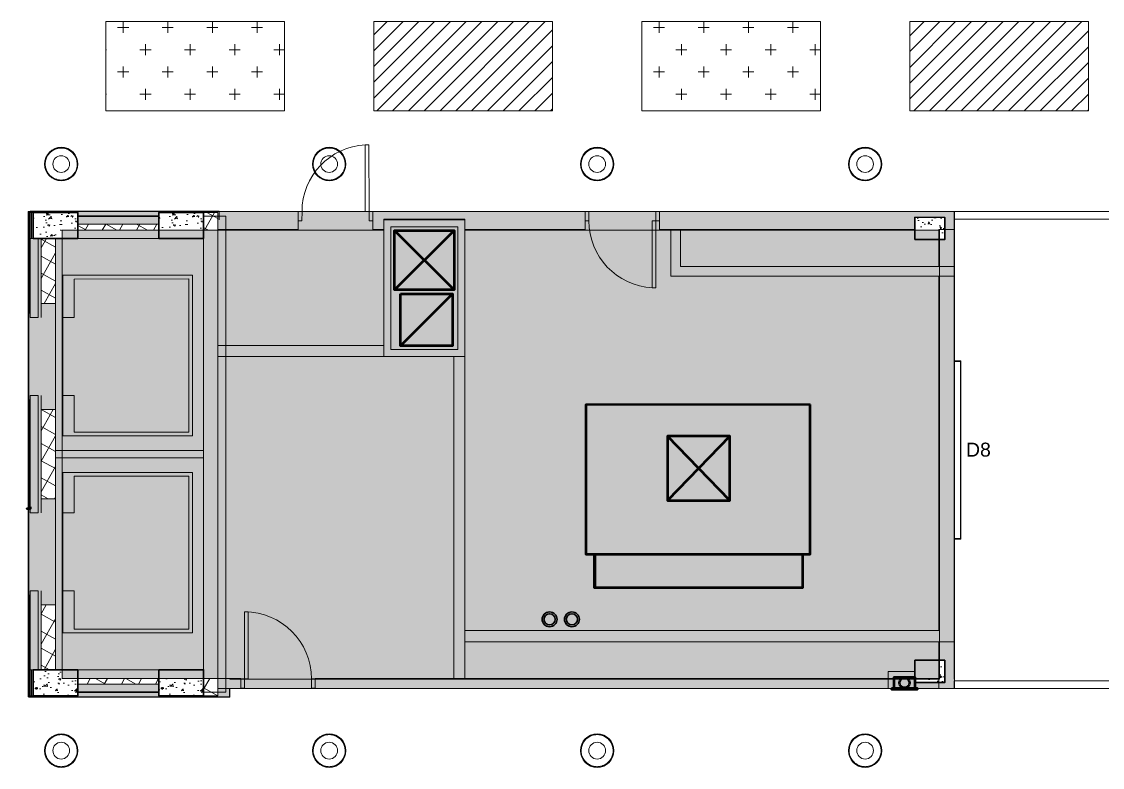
# Model space of a CAD drawing. Header units: inches. Extents: x 1135 to 11974, y 1600 to 2477.
# Drawn here: x 5251 to 5832, y 1870 to 2271 of the extents above; entities that cross this region are included whole.
import ezdxf

# ---------------------------------------------------------------- set-up
doc = ezdxf.new("R2010")
doc.units = ezdxf.units.IN
doc.header["$MEASUREMENT"] = 0
doc.linetypes.add('IMPORT-DASHED2 _3_', pattern=[0])
doc.linetypes.add('IMPORT-HIDDEN2 _3_', pattern=[0])
for name, color, linetype, lineweight in [('4th Floor-no mezz_dwg', 8, 'Continuous', 9), ('A-0005', 8, 'Continuous', 50), ('A-DETL-GENF', 247, 'Continuous', 9), ('A-DETL-MEDM', 8, 'Continuous', 20), ('A-DOOR', 8, 'Continuous', 9), ('A-Flor-Lvl', 8, 'Continuous', 13), ('A-Pen a-Fine', 8, 'Continuous', 9), ('A-WALL', 47, 'Continuous', 13), ('A-WALL-PATT', 8, 'Continuous', 13), ('E-LITE-EQPM', 4, 'Continuous', 9), ('E-LITE-EQPM-IDEN', 8, 'Continuous', 9), ('M-DUCT-OA', 8, 'Continuous', 50), ('M-DUCT-RLF', 8, 'Continuous', 50), ('M-EQ', 8, 'Continuous', 50), ('M-Piping', 8, 'Continuous', 30), ('S-Beam', 8, 'IMPORT-HIDDEN2 _3_', 30), ('S-Cols', 8, 'Continuous', 30), ('S-Cols-Patt', 8, 'Continuous', 13), ('S-Slab-Opng-Dashed', 8, 'IMPORT-DASHED2 _3_', 20)]:
    doc.layers.add(name, color=color, linetype=linetype, lineweight=lineweight)
doc.styles.add('Arial_2', font='arial.ttf', dxfattribs={"height": 7.5})
pattern_1 = [(45, (0, 0), (-5.656854, 5.656854), []), (135, (0, 0), (-5.656854, -5.656854), [])]
pattern_2 = [(124.208, (4429.472, -1583.652), (3.833666, 10.097051), [1.125, -12.375]), (69.208, (4429.472, -1583.652), (-11.423948, 1.06777), [0.9, -9.9]), (174.66, (4429.792, -1582.81), (-7.58988, 11.164813), [0.956, -10.517]), (120.393, (4426.585, -1582.835), (6.74529, 14.72872), [1.687, -18.562]), (170.844, (4427.147, -1581.608), (-10.245167, 17.46679), [1.434, -15.776]), (65.392, (4426.585, -1582.835), (-10.24487, 17.467474), [1.35, -14.85]), (95.208, (4427.715, -1581.596), (8.248147, 6.972482), [1.125, -12.375]), (40.208, (4427.715, -1581.596), (-9.473945, 6.472333), [0.9, -9.9]), (145.66, (4428.403, -1581.015), (-1.225449, 13.444612), [0.956, -10.517]), (111.708, (4429.472, -1583.652), (-4.7546483, 1.5341692), [0, -9.78, 0, -10.05, -9.937]), (111.708, (4429.472, -1583.652), (-4.7546483, 1.5341692), [-19.83, 0, -9.937]), (81.708, (4429.472, -1583.652), (-4.618409, 5.407589), [0, -5.73, 0, -9.555, -3.788]), (81.708, (4429.472, -1583.652), (-4.618409, 5.407589), [-15.285, 0, -3.788]), (41.708, (4428.562, -1586.871), (2.5046425, 7.612968), [0, -3.75, 0, -11.7, -15.525]), (41.708, (4428.562, -1586.871), (2.5046425, 7.612968), [-15.45, 0, -15.525]), (31.708, (4428.154, -1588.314), (0.935691, 8.826211), [0, -4.875, 0, -7.77, -11.025]), (31.708, (4428.154, -1588.314), (0.935691, 8.826211), [-12.645, 0, -11.025])]
pattern_3 = [(45, (2794.901, 0), (-4.242641, 4.242641), [])]
pattern_4 = [(0, (2794.901, 0), (12, 12), [6, -18]), (90, (2797.901, -3), (-12, 12), [6, -18])]

# ---------------------------------------------------------------- blocks, each defined once
blk = doc.blocks.new('4th Floor-no mezz_dwg-3377830-REFLECTED CEILING PLAN - MEZZANINE')
at = {"layer": 'A-WALL'}
h = blk.add_hatch(dxfattribs=at)
h.set_pattern_fill('FP_1', color=256, style=0, pattern_type=2)
h.set_pattern_definition(pattern_1)
h.paths.add_polyline_path([(2929.59, 3473.58), (2931.67, 3480.92), (2922.65, 3483.47), (2920.57, 3476.13), (2928.7, 3473.84)], flags=0)
h.paths.add_polyline_path([(2688.66, 3541.72), (2690.74, 3549.06), (2681.48, 3551.68), (2679.41, 3544.34), (2686.12, 3542.44)], flags=0)
h = blk.add_hatch(dxfattribs=at)
h.set_pattern_fill('FP_1', color=256, style=0, pattern_type=2)
h.set_pattern_definition(pattern_1)
h.paths.add_polyline_path([(2682.13, 3518.63), (2679.01, 3519.51), (2667.14, 3477.53), (2670.26, 3476.65), (2681.04, 3514.77)], flags=0)
h = blk.add_hatch(dxfattribs=at)
h.set_pattern_fill('FP_1', color=256, style=0, pattern_type=2)
h.set_pattern_definition(pattern_1)
h.paths.add_polyline_path([(2704.87, 3454.39), (2671.21, 3463.91), (2669.14, 3456.58), (2702.8, 3447.05)], flags=0)
h = blk.add_hatch(dxfattribs=at)
h.set_pattern_fill('FP_1', color=256, style=0, pattern_type=2)
h.set_pattern_definition(pattern_1)
h.paths.add_polyline_path([(2916.47, 3450.6), (2916.93, 3452.22), (2914.04, 3453.04), (2902.2, 3411.05), (2905.06, 3410.25), (2915.84, 3448.37)], flags=0)
h = blk.add_hatch(dxfattribs=at)
h.set_pattern_fill('FP_1', color=256, style=0, pattern_type=2)
h.set_pattern_definition(pattern_1)
h.paths.add_polyline_path([(2805.92, 3425.82), (2759.74, 3438.87), (2757.67, 3431.54), (2803.84, 3418.48)], flags=0)
h = blk.add_hatch(dxfattribs=at)
h.set_pattern_fill('FP_1', color=256, style=0, pattern_type=2)
h.set_pattern_definition(pattern_1)
h.paths.add_polyline_path([(2894.45, 3400.78), (2860.79, 3410.3), (2858.72, 3402.96), (2892.38, 3393.44)], flags=0)
at = {"layer": 'S-Cols-Patt'}
h = blk.add_hatch(dxfattribs=at)
h.set_pattern_fill('FP_9', color=256, style=0, pattern_type=2)
h.set_pattern_definition([(50, (150.937, 1239.955), (10.759264, -0.941097), [1.125, -12.375]), (355, (150.937, 1239.955), (-2.081512, 11.283352), [0.9, -9.9]), (100.451, (151.834, 1239.877), (8.678035, 10.341713), [0.956, -10.517]), (46.184, (150.937, 1242.955), (16.00846, -2.482614), [1.688, -18.563]), (96.636, (152.271, 1242.748), (14.019345, 14.61199), [1.434, -15.776]), (351.184, (150.937, 1242.955), (14.02008, 14.61189), [1.35, -14.85]), (21, (152.437, 1242.205), (8.954012, -6.039297), [1.125, -12.375]), (326, (152.437, 1242.205), (3.649746, 10.87778), [0.9, -9.9]), (71.451, (153.183, 1241.702), (12.603742, 4.837872), [0.956, -10.517]), (37.5, (150.937, 1239.955), (0.18249, 4.994109), [0, -9.78, 0, -10.05, -9.938]), (37.5, (150.937, 1239.955), (0.18249, 4.994109), [-19.83, 0, -9.938]), (7.5, (150.937, 1239.955), (3.9464735, 5.916737), [0, -5.73, 0, -9.555, -3.787]), (7.5, (150.937, 1239.955), (3.9464735, 5.916737), [-15.285, 0, -3.787]), (327.5, (147.592, 1239.955), (8.007252, -0.3382693), [0, -3.75, 0, -11.7, -15.525]), (327.5, (147.592, 1239.955), (8.007252, -0.3382693), [-15.45, 0, -15.525]), (317.5, (146.092, 1239.955), (8.747719, 1.501642), [0, -4.875, 0, -7.77, -11.025]), (317.5, (146.092, 1239.955), (8.747719, 1.501642), [-12.645, 0, -11.025])])
h.paths.add_polyline_path([(2801.13, 3920.8), (2801.91, 3923.56), (2790.37, 3926.82), (2786.01, 3911.43), (2792.69, 3909.54), (2796.26, 3922.17)], flags=0)
h = blk.add_hatch(dxfattribs=at)
h.set_pattern_fill('FP_8', color=256, style=0, pattern_type=2)
h.set_pattern_definition([(50, (383.141, 1174.284), (10.759264, -0.941097), [1.125, -12.375]), (355, (383.141, 1174.284), (-2.081512, 11.283352), [0.9, -9.9]), (100.451, (384.038, 1174.206), (8.678035, 10.341713), [0.956, -10.517]), (46.184, (383.141, 1177.284), (16.00846, -2.482614), [1.688, -18.563]), (96.636, (384.475, 1177.078), (14.019345, 14.61199), [1.434, -15.776]), (351.184, (383.141, 1177.284), (14.02008, 14.61189), [1.35, -14.85]), (21, (384.641, 1176.534), (8.954012, -6.039297), [1.125, -12.375]), (326, (384.641, 1176.534), (3.649746, 10.87778), [0.9, -9.9]), (71.451, (385.387, 1176.031), (12.603742, 4.837872), [0.956, -10.517]), (37.5, (383.141, 1174.284), (0.18249, 4.994109), [0, -9.78, 0, -10.05, -9.938]), (37.5, (383.141, 1174.284), (0.18249, 4.994109), [-19.83, 0, -9.938]), (7.5, (383.141, 1174.284), (3.9464735, 5.916737), [0, -5.73, 0, -9.555, -3.788]), (7.5, (383.141, 1174.284), (3.9464735, 5.916737), [-15.285, 0, -3.788]), (327.5, (379.796, 1174.284), (8.007252, -0.3382693), [0, -3.75, 0, -11.7, -15.525]), (327.5, (379.796, 1174.284), (8.007252, -0.3382693), [-15.45, 0, -15.525]), (317.5, (378.296, 1174.284), (8.747719, 1.501642), [0, -4.875, 0, -7.77, -11.025]), (317.5, (378.296, 1174.284), (8.747719, 1.501642), [-12.645, 0, -11.025])])
h.paths.add_polyline_path([(3031.11, 3858.74), (3019.56, 3862), (3018.78, 3859.24), (3028.52, 3856.49), (3024.95, 3843.85), (3026.75, 3843.34), (3030.33, 3855.98)], flags=0)
h = blk.add_hatch(dxfattribs=at)
h.set_pattern_fill('FP_5', color=256, style=0, pattern_type=2)
h.set_pattern_definition([(124.208, (4447.875, -1518.581), (3.833666, 10.097051), [1.125, -12.375]), (69.208, (4447.875, -1518.581), (-11.423948, 1.06777), [0.9, -9.9]), (174.66, (4448.194, -1517.74), (-7.58988, 11.164813), [0.956, -10.517]), (120.393, (4444.988, -1517.765), (6.74529, 14.72872), [1.687, -18.562]), (170.844, (4445.55, -1516.538), (-10.245167, 17.46679), [1.434, -15.776]), (65.392, (4444.988, -1517.765), (-10.24487, 17.467474), [1.35, -14.85]), (95.208, (4446.118, -1516.526), (8.248147, 6.972482), [1.125, -12.375]), (40.208, (4446.118, -1516.526), (-9.473945, 6.472333), [0.9, -9.9]), (145.66, (4446.805, -1515.945), (-1.225449, 13.444612), [0.956, -10.517]), (111.708, (4447.875, -1518.581), (-4.7546483, 1.5341692), [0, -9.78, 0, -10.05, -9.937]), (111.708, (4447.875, -1518.581), (-4.7546483, 1.5341692), [-19.83, 0, -9.937]), (81.708, (4447.875, -1518.581), (-4.618409, 5.407589), [0, -5.73, 0, -9.555, -3.788]), (81.708, (4447.875, -1518.581), (-4.618409, 5.407589), [-15.285, 0, -3.788]), (41.708, (4446.965, -1521.8), (2.5046425, 7.612968), [0, -3.75, 0, -11.7, -15.525]), (41.708, (4446.965, -1521.8), (2.5046425, 7.612968), [-15.45, 0, -15.525]), (31.708, (4446.556, -1523.244), (0.935691, 8.826211), [0, -4.875, 0, -7.77, -11.025]), (31.708, (4446.556, -1523.244), (0.935691, 8.826211), [-12.645, 0, -11.025])])
h.paths.add_polyline_path([(2682.13, 3518.63), (2688.66, 3541.72), (2679.41, 3544.34), (2672.88, 3521.25), (2680.39, 3519.12)], flags=0)
h = blk.add_hatch(dxfattribs=at)
h.set_pattern_fill('FP_2', color=256, style=0, pattern_type=2)
h.set_pattern_definition(pattern_2)
h.paths.add_polyline_path([(2669.14, 3456.58), (2672.2, 3467.4), (2667.98, 3468.59), (2670.26, 3476.65), (2661, 3479.27), (2654.47, 3456.18), (2667.94, 3452.37)], flags=0)
h = blk.add_hatch(dxfattribs=at)
h.set_pattern_fill('FP_4', color=256, style=0, pattern_type=2)
h.set_pattern_definition([(124.208, (4447.874, -1518.584), (3.833666, 10.097051), [1.125, -12.375]), (69.208, (4447.874, -1518.584), (-11.423948, 1.06777), [0.9, -9.9]), (174.66, (4448.194, -1517.742), (-7.58988, 11.164813), [0.956, -10.517]), (120.393, (4444.988, -1517.767), (6.74529, 14.72872), [1.687, -18.562]), (170.844, (4445.55, -1516.54), (-10.245167, 17.46679), [1.434, -15.776]), (65.392, (4444.988, -1517.767), (-10.24487, 17.467474), [1.35, -14.85]), (95.208, (4446.117, -1516.528), (8.248147, 6.972482), [1.125, -12.375]), (40.208, (4446.117, -1516.528), (-9.473945, 6.472333), [0.9, -9.9]), (145.66, (4446.805, -1515.947), (-1.225449, 13.444612), [0.956, -10.517]), (111.708, (4447.874, -1518.584), (-4.7546483, 1.5341692), [0, -9.78, 0, -10.05, -9.937]), (111.708, (4447.874, -1518.584), (-4.7546483, 1.5341692), [-19.83, 0, -9.937]), (81.708, (4447.874, -1518.584), (-4.618409, 5.407589), [0, -5.73, 0, -9.555, -3.788]), (81.708, (4447.874, -1518.584), (-4.618409, 5.407589), [-15.285, 0, -3.788]), (41.708, (4446.964, -1521.802), (2.5046425, 7.612968), [0, -3.75, 0, -11.7, -15.525]), (41.708, (4446.964, -1521.802), (2.5046425, 7.612968), [-15.45, 0, -15.525]), (31.708, (4446.556, -1523.246), (0.935691, 8.826211), [0, -4.875, 0, -7.77, -11.025]), (31.708, (4446.556, -1523.246), (0.935691, 8.826211), [-12.645, 0, -11.025])])
h.paths.add_polyline_path([(2929.59, 3473.58), (2920.57, 3476.13), (2914.04, 3453.04), (2923.06, 3450.49)], flags=0)
h = blk.add_hatch(dxfattribs=at)
h.set_pattern_fill('FP_2', color=256, style=0, pattern_type=2)
h.set_pattern_definition(pattern_2)
h.paths.add_polyline_path([(2911.19, 3408.51), (2902.17, 3411.06), (2899.89, 3403), (2895.44, 3404.26), (2891.19, 3389.23), (2904.66, 3385.42), (2911.17, 3408.43)], flags=0)
at = {"layer": 'A-0005', "flags": 128}
blk.add_lwpolyline([(2806.4, 3411.52), (2807.36, 3411.25), (2806.92, 3409.68), (2806.8, 3409.72), (2807.21, 3411.16), (2806.37, 3411.4)], close=True, dxfattribs=at)
at = {"layer": 'A-DOOR', "flags": 128}
for points in [[(2750.54, 3778.87), (2745.72, 3780.23), (2745.18, 3778.3), (2749.99, 3776.94)], [(2749.99, 3776.94), (2749.45, 3775.02), (2784.09, 3765.22), (2784.63, 3767.15)], [(2740.19, 3742.3), (2735.38, 3743.66), (2734.84, 3741.74), (2739.65, 3740.38)], [(2703.22, 3629.95), (2702.68, 3628.02), (2668.04, 3637.82), (2668.58, 3639.74)], [(2708.58, 3630.51), (2703.77, 3631.87), (2703.22, 3629.95), (2708.03, 3628.59)], [(2698.24, 3593.94), (2693.42, 3595.31), (2692.88, 3593.38), (2697.69, 3592.02)], [(2941.39, 3530.5), (2941.94, 3532.42), (2937.13, 3533.78), (2936.58, 3531.86)], [(2926.78, 3497.22), (2927.33, 3499.14), (2892.69, 3508.94), (2892.14, 3507.01)], [(2931.6, 3495.85), (2931.05, 3493.93), (2926.24, 3495.29), (2926.78, 3497.22)]]:
    blk.add_lwpolyline(points, close=True, dxfattribs=at)
at = {"layer": 'A-DOOR'}
for centre, start, end in [((2749.99, 3776.94), 254.20833, 341.19137), ((2703.22, 3629.95), 167.22529, 254.20833), ((2926.78, 3497.22), 74.20833, 164.20833)]:
    blk.add_arc(centre, 36, start, end, dxfattribs=at)
at = {"layer": 'A-Flor-Lvl'}
for p, q in [((2780.91, 3432.89), (2802.58, 3509.51)), ((2784.76, 3431.8), (2806.43, 3508.42))]:
    blk.add_line(p, q, dxfattribs=at)
at = {"layer": 'A-Pen a-Fine'}
for p, q in [((2654.47, 3456.18), (2654.03, 3454.61)), ((2653.34, 3453.77), (2705.87, 3438.91)), ((2705.9, 3439.03), (2653.37, 3453.89)), ((2654.23, 3455.33), (2667.71, 3451.52)), ((2806.91, 3410.34), (2750.8, 3426.2)), ((2750.83, 3426.33), (2806.94, 3410.46)), ((2904.37, 3382.77), (2851.84, 3397.63)), ((2851.88, 3397.75), (2904.4, 3382.89)), ((2851.81, 3397.51), (2904.33, 3382.65)), ((2904.43, 3384.57), (2890.95, 3388.38)), ((2904.66, 3385.42), (2904.22, 3383.85))]:
    blk.add_line(p, q, dxfattribs=at)
at = {"layer": 'A-Pen a-Fine', "flags": 128}
for points in [[(2774.43, 3438.88), (2691.39, 3462.36), (2710.34, 3529.38), (2793.39, 3505.9)], [(2793.41, 3433.51), (2876.45, 3410.02), (2895.41, 3477.05), (2812.36, 3500.53)], [(2653.3, 3453.65), (2705.83, 3438.79)], [(2806.87, 3410.22), (2750.76, 3426.08)]]:
    blk.add_lwpolyline(points, close=True, dxfattribs=at)
for points in [[(2713.19, 3456.2), (2714.83, 3461.97), (2694.95, 3467.59), (2711.72, 3526.91), (2790.92, 3504.52), (2774.14, 3445.19), (2755.23, 3450.54), (2753.6, 3444.77)], [(2854.65, 3416.19), (2856.28, 3421.96), (2876.16, 3416.34), (2892.94, 3475.66), (2813.74, 3498.06), (2796.97, 3438.74), (2815.87, 3433.39), (2814.24, 3427.62)], [(2706.04, 3439.51), (2705.83, 3438.79), (2706.04, 3439.51), (2653.51, 3454.37), (2653.3, 3453.65), (2653.51, 3454.37)], [(2750.97, 3426.81), (2750.76, 3426.08), (2750.97, 3426.81), (2807.08, 3410.94), (2806.87, 3410.22), (2807.08, 3410.94)], [(2852.01, 3398.23), (2851.81, 3397.51), (2852.01, 3398.23), (2904.54, 3383.37), (2904.33, 3382.65), (2904.54, 3383.37)]]:
    blk.add_lwpolyline(points, dxfattribs=at)
at = {"layer": 'A-Pen a-Fine'}
for centre in [(2653.26, 3453.62), (2705.85, 3438.75), (2750.73, 3426.06), (2806.9, 3410.17), (2851.77, 3397.48), (2904.35, 3382.61)]:
    blk.add_arc(centre, 0.0469, 32.39802, 116.01865, dxfattribs=at)
at = {"layer": 'A-WALL'}
for p, q in [((2817.23, 3924.68), (2788.85, 3932.71)), ((2817.23, 3924.68), (2814.92, 3916.5)), ((2822.29, 3923.25), (2817.23, 3924.68)), ((2819.97, 3915.07), (2822.29, 3923.25)), ((3009.05, 3861.6), (3011.37, 3869.78)), ((2933.98, 3618.21), (2939.76, 3616.58)), ((2958.88, 3611.17), (2957.25, 3605.39)), ((2962.3, 3603.96), (2963.93, 3609.74)), ((2931.67, 3480.92), (2681.48, 3551.68)), ((2712.11, 3452.35), (2671.21, 3463.91)), ((2653.43, 3454.78), (2655.06, 3460.56)), ((2653.43, 3454.78), (2667.5, 3450.8)), ((2752.52, 3440.92), (2813.15, 3423.77)), ((2796.29, 3428.54), (2759.24, 3439.02)), ((2757.67, 3431.54), (2750.44, 3433.58)), ((2807.37, 3411.25), (2789.71, 3416.24)), ((2803.85, 3418.48), (2811.08, 3416.43)), ((2853.56, 3412.34), (2894.45, 3400.78)), ((2858.72, 3402.96), (2851.49, 3405)), ((2858.73, 3402.96), (2851.5, 3405)), ((2904.82, 3383.68), (2890.75, 3387.66))]:
    blk.add_line(p, q, dxfattribs=at)
at = {"layer": 'A-WALL', "flags": 128}
for points in [[(2792.33, 3909.64), (2754.99, 3777.61), (2745.72, 3780.23), (2788.85, 3932.71)], [(2798.11, 3930.09), (2795.8, 3921.91), (2814.92, 3916.5), (2777.17, 3783.03), (2758.05, 3788.44), (2756.62, 3783.38), (2780.8, 3776.55), (2819.97, 3915.07), (3003.28, 3863.23), (2933.98, 3618.21), (2792.21, 3658.3), (2790.58, 3652.53), (2957.25, 3605.39), (2937.01, 3533.82), (2942.06, 3532.39), (2962.3, 3603.96), (2962.31, 3603.96), (2963.94, 3609.74), (2963.93, 3609.74), (3035.54, 3862.94), (2822.29, 3923.25)], [(3028.18, 3856.19), (2958.88, 3611.17), (2939.76, 3616.58), (3009.05, 3861.6), (3033.23, 3854.76), (3035.54, 3862.94)], [(2714.67, 3635.03), (2713.03, 3629.25), (2703.77, 3631.87), (2734.84, 3741.74), (2744.1, 3739.12), (2726.5, 3676.89)], [(2690.37, 3549.16), (2702.14, 3590.76), (2692.88, 3593.38), (2681.29, 3552.38)], [(2653.87, 3456.35), (2681.05, 3552.45), (2685.48, 3551.2)], [(2905.26, 3385.25), (2934, 3486.86), (2929.54, 3488.12)], [(2704.87, 3454.39), (2702.8, 3447.05), (2710.03, 3445.01)]]:
    blk.add_lwpolyline(points, dxfattribs=at)
for points in [[(3025.85, 3828.66), (3026.7, 3831.66), (3020.92, 3833.3), (3023.99, 3844.12), (3020.98, 3844.97), (3017.07, 3831.14)], [(2709.61, 3636.46), (2721.45, 3678.31), (2792.21, 3658.3), (2780.37, 3616.45)], [(2714.24, 3639.04), (2724.04, 3673.69), (2787.58, 3655.72), (2777.78, 3621.07)], [(2750.31, 3532.21), (2756.08, 3530.58), (2780.37, 3616.45), (2774.6, 3618.08)], [(2681.48, 3551.68), (2679.41, 3544.34), (2929.59, 3473.58), (2931.67, 3480.92)], [(2686.35, 3517.44), (2679.01, 3519.51), (2667.14, 3477.53), (2674.48, 3475.46)], [(2931.17, 3493.9), (2926.12, 3495.33), (2922.76, 3483.44), (2927.81, 3482.01)], [(2671.21, 3463.91), (2669.14, 3456.58), (2702.8, 3447.05), (2704.87, 3454.39)], [(2708.4, 3439.24), (2709.55, 3443.33), (2668.66, 3454.89), (2667.5, 3450.8)], [(2916.93, 3452.22), (2909.59, 3454.3), (2897.72, 3412.32), (2905.06, 3410.25)], [(2759.74, 3438.87), (2757.67, 3431.54), (2803.84, 3418.48), (2805.92, 3425.82)], [(2809.44, 3410.66), (2810.6, 3414.75), (2749.97, 3431.9), (2748.81, 3427.81)], [(2860.79, 3410.3), (2858.72, 3402.96), (2892.38, 3393.44), (2894.45, 3400.78)], [(2890.75, 3387.66), (2891.91, 3391.75), (2851.01, 3403.32), (2849.85, 3399.23)]]:
    blk.add_lwpolyline(points, close=True, dxfattribs=at)
at = {"layer": 'M-DUCT-OA'}
blk.add_line((2725.41, 3671.2), (2747.49, 3631.7), dxfattribs=at)
at = {"layer": 'M-DUCT-OA', "flags": 128}
blk.add_lwpolyline([(2756.2, 3662.49), (2716.7, 3640.41), (2725.41, 3671.2), (2756.2, 3662.49), (2747.49, 3631.7), (2716.7, 3640.41)], dxfattribs=at)
at = {"layer": 'M-DUCT-RLF'}
blk.add_line((2777.21, 3626.54), (2757.89, 3661.11), dxfattribs=at)
at = {"layer": 'M-DUCT-RLF', "flags": 128}
blk.add_lwpolyline([(2750.27, 3634.16), (2757.89, 3661.11), (2784.83, 3653.49), (2777.21, 3626.54)], close=True, dxfattribs=at)
at = {"layer": 'M-EQ'}
for p, q in [((2905.42, 3774.25), (2863.1, 3751.41)), ((2913.46, 3696.58), (2930.78, 3691.68))]:
    blk.add_line(p, q, dxfattribs=at)
at = {"layer": 'M-EQ', "flags": 128}
for points in [[(3026.7, 3831.66), (3020.92, 3833.3), (3023.99, 3844.12), (3029.76, 3842.49)], [(3026.34, 3830.4), (3026.7, 3830.3), (3030.48, 3843.65), (3030.12, 3843.75), (3026.34, 3830.4)], [(2913.39, 3696.35), (2930.71, 3691.45), (2961.22, 3799.31), (2943.9, 3804.21)], [(2872.22, 3783.64), (2863.1, 3751.41), (2896.3, 3742.02), (2905.42, 3774.25), (2872.22, 3783.64), (2896.3, 3742.02)]]:
    blk.add_lwpolyline(points, dxfattribs=at)
blk.add_lwpolyline([(2867.6, 3829.76), (2834.81, 3713.81), (2912.15, 3691.94), (2944.94, 3807.89)], close=True, dxfattribs=at)
at = {"layer": 'M-EQ'}
blk.add_circle((3025.27, 3837.91), 2.75, dxfattribs=at)
at = {"layer": 'M-Piping'}
for centre, radius in [((2943.85, 3675.21), 4), ((2943.85, 3675.21), 3), ((2940.6, 3663.65), 4), ((2940.6, 3663.65), 3)]:
    blk.add_circle(centre, radius, dxfattribs=at)
at = {"layer": 'S-Beam'}
for p, q in [((2662.93, 3478.73), (2674.8, 3520.7)), ((2656.4, 3455.63), (2656.4, 3455.63)), ((2921.14, 3451.03), (2909.27, 3409.06))]:
    blk.add_line(p, q, dxfattribs=at)
at = {"layer": 'S-Cols', "flags": 128}
for points in [[(2797.56, 3908.16), (2786.01, 3911.43), (2790.37, 3926.82), (2801.91, 3923.56)], [(3026.75, 3843.34), (3015.21, 3846.61), (3019.56, 3862), (3031.11, 3858.74)], [(2686.35, 3517.44), (2672.88, 3521.25), (2679.41, 3544.34), (2692.88, 3540.53)], [(2667.94, 3452.37), (2654.47, 3456.18), (2661, 3479.27), (2674.48, 3475.46)], [(2909.59, 3454.3), (2923.06, 3450.49), (2929.59, 3473.58), (2916.12, 3477.39)], [(2891.19, 3389.23), (2904.66, 3385.42), (2911.19, 3408.51), (2897.72, 3412.32)]]:
    blk.add_lwpolyline(points, close=True, dxfattribs=at)
at = {"layer": 'S-Slab-Opng-Dashed'}
for p, q in [((2780.91, 3432.89), (2802.58, 3509.51)), ((2784.76, 3431.8), (2806.43, 3508.42))]:
    blk.add_line(p, q, dxfattribs=at)
at = {"layer": 'S-Slab-Opng-Dashed', "flags": 128}
for points in [[(2714.24, 3639.04), (2724.04, 3673.69), (2787.58, 3655.72), (2777.78, 3621.07)], [(2671.21, 3463.91), (2692.88, 3540.53), (2916.12, 3477.4), (2894.45, 3400.78)]]:
    blk.add_lwpolyline(points, close=True, dxfattribs=at)
blk.add_lwpolyline([(2681.33, 3543.8), (2684.6, 3555.34), (2930.94, 3485.68), (2927.67, 3474.13)], dxfattribs=at)
blk = doc.blocks.new('FIXTURE TYPE B- VAULT PENDANT - FIXTURE TYPE A_PENDANT DOWNLIGHT-3827544-REFLECTED CEILING PLAN - MEZZANINE')
at = {"layer": 'E-LITE-EQPM', "flags": 128}
for points in [[(-8.63, 0), (-8.62, 0.34), (-8.6, 0.69), (-8.56, 1.03), (-8.51, 1.37), (-8.45, 1.71), (-8.38, 2.05), (-8.29, 2.38), (-8.19, 2.71), (-8.07, 3.04), (-7.94, 3.36), (-7.8, 3.67), (-7.65, 3.98), (-7.48, 4.29), (-7.31, 4.58), (-7.12, 4.87), (-6.92, 5.15), (-6.71, 5.42), (-6.48, 5.69), (-6.25, 5.94), (-6.01, 6.19), (-5.76, 6.42), (-5.5, 6.65), (-5.23, 6.86), (-4.95, 7.07), (-4.66, 7.26), (-4.37, 7.44), (-4.07, 7.61), (-3.76, 7.76), (-3.44, 7.91), (-3.13, 8.04), (-2.8, 8.16), (-2.47, 8.26), (-2.14, 8.36), (-1.8, 8.43), (-1.47, 8.5), (-1.12, 8.55), (-0.78, 8.59), (-0.44, 8.61), (-0.09, 8.62), (0.25, 8.62), (0.6, 8.6), (0.94, 8.57), (1.28, 8.53), (1.62, 8.47), (1.96, 8.4), (2.29, 8.31), (2.62, 8.22), (2.95, 8.1), (3.27, 7.98), (3.59, 7.84), (3.9, 7.69), (4.2, 7.53), (4.5, 7.36), (4.79, 7.17), (5.08, 6.97), (5.35, 6.76), (5.62, 6.55), (5.87, 6.32), (6.12, 6.08), (6.36, 5.83), (6.59, 5.57), (6.81, 5.3), (7.01, 5.02), (7.21, 4.74), (7.39, 4.45), (7.56, 4.15), (7.72, 3.84), (7.87, 3.53), (8, 3.21), (8.13, 2.89), (8.24, 2.56), (8.33, 2.23), (8.41, 1.9), (8.48, 1.56), (8.54, 1.22), (8.58, 0.87), (8.61, 0.53), (8.62, 0.19), (8.62, 0)], [(8.62, 0), (8.62, -0.34), (8.6, -0.69), (8.56, -1.03), (8.51, -1.37), (8.45, -1.71), (8.38, -2.05), (8.29, -2.38), (8.19, -2.71), (8.07, -3.04), (7.94, -3.36), (7.8, -3.67), (7.65, -3.98), (7.48, -4.29), (7.31, -4.58), (7.12, -4.87), (6.92, -5.15), (6.71, -5.42), (6.48, -5.69), (6.25, -5.94), (6.01, -6.19), (5.76, -6.42), (5.5, -6.65), (5.23, -6.86), (4.95, -7.07), (4.66, -7.26), (4.37, -7.44), (4.07, -7.61), (3.76, -7.76), (3.44, -7.91), (3.13, -8.04), (2.8, -8.16), (2.47, -8.26), (2.14, -8.36), (1.8, -8.43), (1.47, -8.5), (1.12, -8.55), (0.78, -8.59), (0.44, -8.61), (0.09, -8.62), (-0.25, -8.62), (-0.6, -8.6), (-0.94, -8.57), (-1.28, -8.53), (-1.62, -8.47), (-1.96, -8.4), (-2.29, -8.31), (-2.62, -8.22), (-2.95, -8.1), (-3.27, -7.98), (-3.59, -7.84), (-3.9, -7.69), (-4.2, -7.53), (-4.5, -7.36), (-4.79, -7.17), (-5.08, -6.97), (-5.35, -6.76), (-5.62, -6.55), (-5.87, -6.32), (-6.12, -6.08), (-6.36, -5.83), (-6.59, -5.57), (-6.81, -5.3), (-7.01, -5.02), (-7.21, -4.74), (-7.39, -4.45), (-7.56, -4.15), (-7.72, -3.84), (-7.87, -3.53), (-8, -3.21), (-8.13, -2.89), (-8.24, -2.56), (-8.33, -2.23), (-8.41, -1.9), (-8.48, -1.56), (-8.54, -1.22), (-8.58, -0.87), (-8.61, -0.53), (-8.62, -0.19), (-8.63, 0)]]:
    blk.add_lwpolyline(points, dxfattribs=at)
at = {"layer": 'E-LITE-EQPM'}
for radius, start, end in [(9, 0, 180), (8.63, 360, 180), (9, 180, 0), (8.63, 180, 360), (4.5, 0, 180), (4.5, 180, 0)]:
    blk.add_arc((0, 0), radius, start, end, dxfattribs=at)
blk = doc.blocks.new('a-light Accolade D3 - Wall Mount - 8_-0_-4118561-REFLECTED CEILING PLAN - MEZZANINE')
at = {"layer": 'E-LITE-EQPM'}
for p, q in [((-48, 3.5), (-47.62, 3.5)), ((-48, 0), (-48, 3.5)), ((47.62, 3.5), (-47.62, 3.5)), ((-47.62, 3.38), (-47.62, 3.5)), ((-47.62, 3.5), (-47.62, 3.38)), ((-47.62, 0.15), (-47.62, 3.38)), ((-47.62, 3.38), (47.62, 3.38)), ((-47.62, 0), (-47.62, 0.15)), ((47.62, 0.15), (-47.62, 0.15)), ((-47.62, 0.15), (-47.62, 0)), ((-47.5, 0.13), (47.5, 0.13)), ((47.62, 3.5), (47.62, 3.38)), ((47.62, 3.38), (47.62, 3.5)), ((47.62, 3.5), (48, 3.5)), ((47.62, 0.15), (47.62, 0)), ((47.62, 0), (47.62, 0.15)), ((47.62, 3.38), (47.62, 0.15)), ((48, 3.5), (48, 0))]:
    blk.add_line(p, q, dxfattribs=at)

msp = doc.modelspace()

# ---------------------------------------------------------------- hatches: boundary and pattern name
at = {"layer": 'A-DETL-GENF'}
h = msp.add_hatch(dxfattribs=at)
h.set_pattern_fill('FP_11', color=256, style=0, pattern_type=2)
h.set_pattern_definition(pattern_4)
h.paths.add_polyline_path([(5392.67, 2223.11), (5392.67, 2271.11), (5296.67, 2271.11), (5296.67, 2223.11), (5321.2, 2223.11)], flags=0)
h = msp.add_hatch(dxfattribs=at)
h.set_pattern_fill('FP_10', color=256, style=0, pattern_type=2)
h.set_pattern_definition(pattern_3)
h.paths.add_polyline_path([(5480, 2223.11), (5536.67, 2223.11), (5536.67, 2271.11), (5440.67, 2271.11), (5440.67, 2223.11)], flags=0)
h = msp.add_hatch(dxfattribs=at)
h.set_pattern_fill('FP_11', color=256, style=0, pattern_type=2)
h.set_pattern_definition(pattern_4)
h.paths.add_polyline_path([(5584.67, 2223.11), (5680.67, 2223.11), (5680.67, 2271.11), (5584.67, 2271.11), (5584.67, 2223.99)], flags=0)
h = msp.add_hatch(dxfattribs=at)
h.set_pattern_fill('FP_10', color=256, style=0, pattern_type=2)
h.set_pattern_definition(pattern_3)
h.paths.add_polyline_path([(5824.67, 2223.11), (5824.67, 2271.11), (5728.67, 2271.11), (5728.67, 2223.11), (5797.62, 2223.11)], flags=0)
h = msp.add_hatch(color=256, dxfattribs=at)
h.paths.add_polyline_path([(5059.41, 1908.25), (5059.41, 2164.5), (5059.18, 2164.5), (5059.18, 1908.25)], flags=0)
h.paths.add_polyline_path([(5752.69, 1912.55), (5752.69, 1916.55), (5752.57, 1916.55), (5752.57, 1912.62)], flags=0)
h.paths.add_polyline_path([(5744.57, 1917.55), (5744.57, 2158.92), (5489.56, 2158.92), (5489.56, 2164.92), (5446.06, 2164.92), (5446.06, 2158.92), (5273.2, 2158.92), (5273.2, 1917.92), (5363.19, 1917.92), (5363.19, 1917.55), (5731.44, 1917.55)], flags=0)
h.paths.add_polyline_path([(4965.18, 1918.25), (5041.18, 1918.25), (5041.18, 2159.16), (4952.86, 2159.16), (4952.86, 2159.56), (4568.11, 2159.56), (4568.11, 1918.25), (4965.18, 1918.25)], flags=0)
h.paths.add_polyline_path([(4559.61, 1918.25), (4560.11, 1918.25), (4560.11, 2164.5), (4559.61, 2164.5), (4559.61, 1931.48)], flags=0)
h.paths.add_polyline_path([(5752.69, 1992.74), (5752.69, 2088.74), (5752.57, 2088.74), (5752.57, 1992.74)], flags=0)
at = {"layer": 'A-WALL-PATT'}
for points in [[(5255.2, 2158.92), (5257.58, 2158.92), (5257.58, 2168.54), (5281.58, 2168.54), (5281.58, 2162.17), (5325.2, 2162.17), (5325.2, 2168.54), (5356.83, 2168.54), (5356.83, 2158.92), (5446.06, 2158.92), (5446.06, 2168.92), (5255.2, 2168.92), (5255.2, 2162.45)], [(5446.06, 2164.92), (5489.56, 2164.92), (5489.56, 2168.92), (5446.06, 2168.92), (5446.06, 2164.93)], [(5718.21, 2158.92), (5731.44, 2158.92), (5731.44, 2165.86), (5744.57, 2165.86), (5744.57, 2168.92), (5489.56, 2168.92), (5489.56, 2158.92), (5638.81, 2158.92)], [(5752.57, 1917.55), (5752.57, 2168.92), (5744.57, 2168.89), (5744.57, 2165.86), (5747.44, 2165.86), (5747.44, 2153.86), (5744.57, 2153.86), (5744.57, 1927.67), (5747.44, 1927.67), (5747.44, 1917.55)], [(5321.2, 1907.92), (5363.19, 1907.92), (5363.19, 1917.92), (5356.83, 1917.92), (5356.83, 1908.54), (5349.2, 1908.54), (5349.2, 1908.54), (5325.2, 1908.54), (5325.2, 1914.92), (5281.58, 1914.92), (5281.58, 1908.54), (5257.58, 1908.54), (5257.58, 1917.92), (5255.2, 1917.92), (5255.2, 1907.92), (5281.49, 1907.92)], [(5752.69, 1912.55), (5752.57, 1912.62), (5752.6, 1916.55), (5752.69, 1916.55), (5752.69, 1917.55), (5747.44, 1917.55), (5747.44, 1915.67), (5731.44, 1915.67), (5731.44, 1917.55), (5363.19, 1917.55), (5363.19, 1912.55), (5752.57, 1912.55)]]:
    msp.add_hatch(color=256, dxfattribs=at).paths.add_polyline_path(points, flags=0)
h = msp.add_hatch(color=256, dxfattribs=at)
h.paths.add_polyline_path([(5257.58, 1917.92), (5257.58, 1922.54), (5261.95, 1922.54), (5261.95, 1957.52), (5269.58, 1957.52), (5269.58, 1922.54), (5273.2, 1922.54), (5273.2, 2154.54), (5269.58, 2154.54), (5269.58, 2119.56), (5261.95, 2119.56), (5261.95, 2154.54), (5257.58, 2154.54), (5257.58, 2158.92), (5255.2, 2158.92), (5255.2, 1917.92)], flags=0)
h.paths.add_polyline_path([(5261.95, 2014.55), (5261.95, 2062.53), (5269.58, 2062.53), (5269.58, 2014.55)], flags=0)

# ---------------------------------------------------------------- linework, layer by layer
at = {"layer": 'A-DETL-MEDM'}
for p, q in [((5392.67, 2271.11), (5296.67, 2271.11)), ((5296.67, 2271.11), (5296.67, 2223.11)), ((5392.67, 2223.11), (5392.67, 2271.11)), ((5536.67, 2271.11), (5440.67, 2271.11)), ((5440.67, 2271.11), (5440.67, 2223.11)), ((5536.67, 2223.11), (5536.67, 2271.11)), ((5680.67, 2271.11), (5584.67, 2271.11)), ((5584.67, 2271.11), (5584.67, 2223.11)), ((5680.67, 2223.11), (5680.67, 2271.11)), ((5824.67, 2271.11), (5728.67, 2271.11)), ((5728.67, 2271.11), (5728.67, 2223.11)), ((5824.67, 2223.11), (5824.67, 2271.11)), ((5296.67, 2223.11), (5392.67, 2223.11)), ((5440.67, 2223.11), (5536.67, 2223.11)), ((5584.67, 2223.11), (5680.67, 2223.11)), ((5728.67, 2223.11), (5824.67, 2223.11)), ((5752.69, 2168.92), (5254.83, 2168.92)), ((5254.83, 2168.92), (5254.83, 1908.04)), ((5752.69, 1912.55), (5752.69, 2168.92)), ((5363.18, 1908.04), (5363.18, 1912.55)), ((5363.18, 1912.55), (5752.69, 1912.55)), ((5254.83, 1908.04), (5363.18, 1908.04))]:
    msp.add_line(p, q, dxfattribs=at)
at = {"layer": 'A-WALL'}
for p, q in [((5255.2, 2168.92), (5446.06, 2168.92)), ((5255.2, 1907.92), (5255.2, 2168.92)), ((5446.06, 2168.92), (5744.57, 2168.92)), ((5744.57, 2168.92), (5752.57, 2168.92)), ((5752.57, 2168.92), (5752.57, 1917.55)), ((5752.69, 2164.92), (5752.69, 2168.92)), ((5752.69, 2168.92), (6053.69, 2168.92)), ((5446.06, 2164.92), (5446.06, 2158.92)), ((5489.56, 2164.92), (5446.06, 2164.92)), ((5489.56, 2158.92), (5489.56, 2164.92)), ((6053.69, 2164.92), (5752.69, 2164.92)), ((5446.06, 2158.92), (5273.2, 2158.92)), ((5273.2, 2158.92), (5273.2, 1917.92)), ((5744.57, 2158.92), (5489.56, 2158.92)), ((5744.57, 1917.55), (5744.57, 2158.92)), ((5273.2, 1917.92), (5349.2, 1917.92)), ((5349.2, 1917.92), (5363.19, 1917.92)), ((5363.19, 1917.92), (5363.19, 1917.55)), ((5363.19, 1917.55), (5744.57, 1917.55)), ((5752.57, 1917.55), (5752.69, 1917.55)), ((5752.69, 1917.55), (5752.69, 1912.55)), ((5363.19, 1912.55), (5363.19, 1907.92)), ((5752.69, 1912.55), (5363.19, 1912.55)), ((5752.57, 1916.55), (5954.07, 1916.55)), ((5752.57, 1912.55), (5752.57, 1916.55)), ((5950.07, 1912.55), (5752.57, 1912.55)), ((5363.19, 1907.92), (5255.2, 1907.92))]:
    msp.add_line(p, q, dxfattribs=at)

# ---------------------------------------------------------------- block references
at = {"layer": '4th Floor-no mezz_dwg', "rotation": 285.7916661181736}
msp.add_blockref('4th Floor-no mezz_dwg-3377830-REFLECTED CEILING PLAN - MEZZANINE', (1209.46, 3782.26), dxfattribs=at)
at = {"layer": 'E-LITE-EQPM'}
for name, p, rotation in [('FIXTURE TYPE B- VAULT PENDANT - FIXTURE TYPE A_PENDANT DOWNLIGHT-3827544-REFLECTED CEILING PLAN - MEZZANINE', (5272.67, 2194.51), 180), ('FIXTURE TYPE B- VAULT PENDANT - FIXTURE TYPE A_PENDANT DOWNLIGHT-3827544-REFLECTED CEILING PLAN - MEZZANINE', (5416.67, 2194.51), 180), ('FIXTURE TYPE B- VAULT PENDANT - FIXTURE TYPE A_PENDANT DOWNLIGHT-3827544-REFLECTED CEILING PLAN - MEZZANINE', (5560.67, 2194.51), 180), ('FIXTURE TYPE B- VAULT PENDANT - FIXTURE TYPE A_PENDANT DOWNLIGHT-3827544-REFLECTED CEILING PLAN - MEZZANINE', (5704.67, 2194.51), 180), ('a-light Accolade D3 - Wall Mount - 8_-0_-4118561-REFLECTED CEILING PLAN - MEZZANINE', (5752.57, 2040.74), 269.9999999999999), ('FIXTURE TYPE B- VAULT PENDANT - FIXTURE TYPE A_PENDANT DOWNLIGHT-3827544-REFLECTED CEILING PLAN - MEZZANINE', (5272.67, 1879.08), 180), ('FIXTURE TYPE B- VAULT PENDANT - FIXTURE TYPE A_PENDANT DOWNLIGHT-3827544-REFLECTED CEILING PLAN - MEZZANINE', (5416.67, 1879.08), 180), ('FIXTURE TYPE B- VAULT PENDANT - FIXTURE TYPE A_PENDANT DOWNLIGHT-3827544-REFLECTED CEILING PLAN - MEZZANINE', (5560.67, 1879.08), 180), ('FIXTURE TYPE B- VAULT PENDANT - FIXTURE TYPE A_PENDANT DOWNLIGHT-3827544-REFLECTED CEILING PLAN - MEZZANINE', (5704.67, 1879.08), 180)]:
    msp.add_blockref(name, p, dxfattribs=dict(at, rotation=rotation))

# ---------------------------------------------------------------- texts
at = {"layer": 'E-LITE-EQPM-IDEN', "insert": (5758.84, 2044.69), "char_height": 7.5, "width": 16.665, "attachment_point": 1, "style": 'Arial_2'}
msp.add_mtext('D8', dxfattribs=at)

doc.saveas('drawing.dxf')
